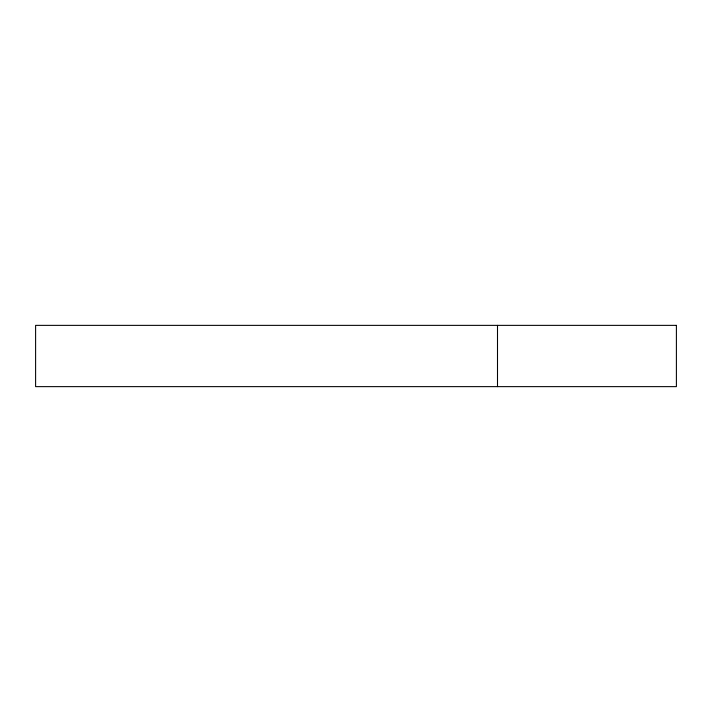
<?xml version="1.0" encoding="UTF-8"?>
<svg xmlns="http://www.w3.org/2000/svg" width="712" height="712" viewBox="0 0 712 712"><rect width="100%" height="100%" fill="white"/><g stroke="black" fill="none" stroke-linecap="round" stroke-linejoin="round"><path stroke-width="1.07" d="M497.501 325.366L497.501 386.634M676.4 325.366L35.6 325.366L35.6 386.634L676.4 386.634L676.4 325.366"/></g></svg>
